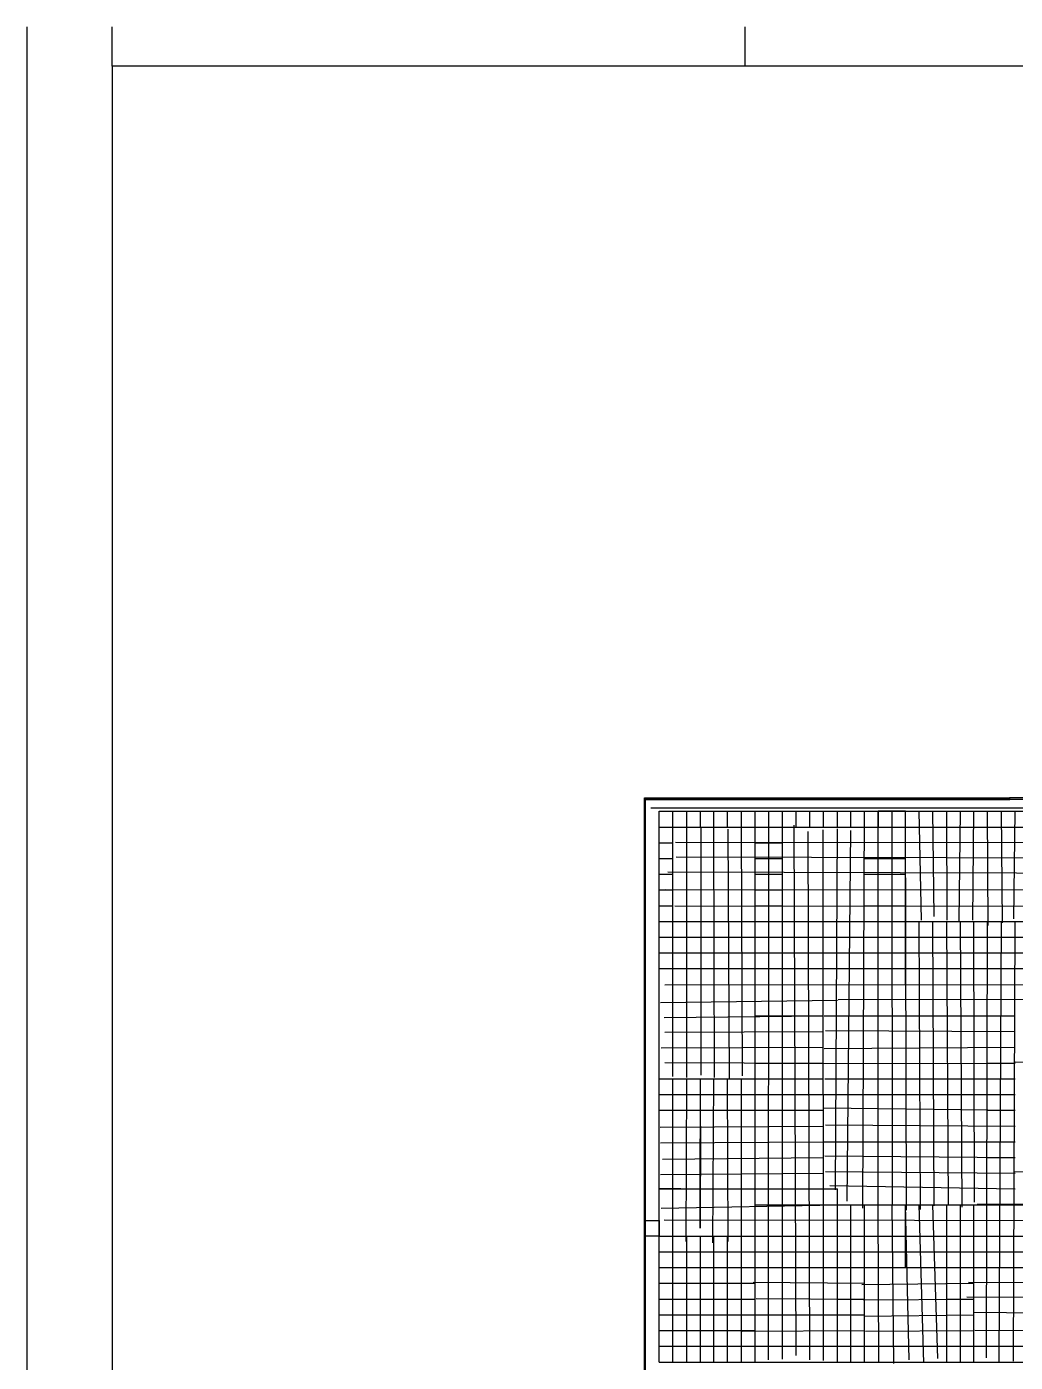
# Model space of a CAD drawing. Extents: x 0 to 5952, y 0 to 1070.
# Drawn here: x 0.1 to 239, y 701.1 to 1023.6 of the extents above; entities that cross this region are included whole.
import ezdxf

# ---------------------------------------------------------------- set-up
doc = ezdxf.new("R2010")
doc.units = 0

msp = doc.modelspace()

# ---------------------------------------------------------------- linework, layer by layer
at = {"layer": 'ARQ_MARGEM PRANCHA', "color": 210}
for points in [[(20.774632, 1014.147456), (20.774632, 9.499956)], [(2458.854069, 1014.147456), (20.774632, 1014.147456)]]:
    msp.add_lwpolyline(points, dxfattribs=at)
at = {"layer": 'ARQ_VISTA', "color": 252}
for points in [[(0.132213, 1023.647336), (0.132213, 0.00005)], [(20.774632, 1014.147456), (20.774632, 1023.647336)], [(173.66847, 1014.147456), (173.66847, 1023.647336)]]:
    msp.add_lwpolyline(points, dxfattribs=at)
at = {"layer": 'ESTANDES', "color": 10}
for points in [[(205.84834, 830.385567), (212.460087, 830.385567), (212.460087, 834.185005), (205.84834, 834.185005), (205.84834, 830.385567)], [(149.648503, 735.398392), (152.954378, 735.398392), (152.954378, 731.5989), (149.648503, 731.5989), (149.648503, 735.398392)]]:
    msp.add_lwpolyline(points, dxfattribs=at)
at = {"layer": 'MALHA', "color": 9}
for points in [[(152.938588, 701.203526), (152.938588, 834.182042)], [(152.938588, 834.182042), (391.638409, 834.182042)], [(152.938588, 701.203526), (152.938588, 834.182042)], [(156.262361, 770.177695), (156.262361, 834.182042)], [(159.58614, 830.382101), (159.58614, 834.182042)], [(162.909922, 830.382101), (162.909922, 834.182042)], [(166.146238, 830.382101), (166.146238, 834.182042)], [(169.470011, 830.382101), (169.470011, 834.182042)], [(172.79379, 830.382101), (172.79379, 834.182042)], [(176.117572, 701.203526), (176.117572, 834.182042)], [(179.296825, 701.746186), (179.441351, 834.182042)], [(182.677659, 701.890701), (182.677659, 834.182042)], [(186.001443, 830.382101), (186.001443, 834.182042)], [(189.325222, 830.382101), (189.325222, 834.182042)], [(192.648995, 830.382101), (192.648995, 834.182042)], [(195.972777, 830.382101), (195.972777, 834.182042)], [(199.209088, 830.382101), (199.209088, 834.182042)], [(202.099289, 738.339629), (202.532866, 834.182042)], [(205.856645, 738.339629), (205.856645, 834.182042)], [(209.324953, 739.351315), (209.180427, 834.182042)], [(212.416737, 792.39256), (212.416737, 834.182042)], [(212.705789, 737.90603), (212.416737, 834.182042)], [(216.318622, 807.938187), (215.740514, 834.182042)], [(219.35335, 808.805331), (219.064295, 834.182042)], [(222.5326, 807.938187), (222.388074, 834.182042)], [(225.422802, 807.64913), (225.711853, 834.182042)], [(228.659112, 807.938187), (228.948164, 834.182042)], [(232.416471, 806.637444), (232.271945, 834.182042)], [(235.884776, 807.215558), (235.595722, 834.182042)], [(238.630457, 808.227244), (238.919514, 834.182042)], [(152.938588, 830.382101), (391.638409, 830.382101)], [(159.58614, 769.888664), (159.58614, 830.138552)], [(163.054448, 770.466752), (163.054448, 830.138552)], [(166.290761, 769.888664), (166.146238, 830.138552)], [(169.903591, 769.744123), (169.614537, 829.849496)], [(173.082844, 770.322236), (172.79379, 830.283094)], [(186.001443, 702.757872), (185.567863, 830.861182)], [(189.325222, 701.746186), (188.891642, 829.271382)], [(192.648995, 701.601644), (192.50447, 829.70498)], [(195.539197, 742.777638), (195.972777, 829.994037)], [(198.341927, 740.073944), (199.209088, 829.560439)], [(152.938588, 826.582107), (156.262361, 826.582107)], [(156.862462, 826.726622), (391.638409, 826.582107)], [(176.117572, 826.582107), (182.677659, 826.582107)], [(152.938588, 822.782219), (156.262361, 822.782219)], [(157.027982, 823.215791), (353.072262, 822.680011)], [(176.117572, 822.782219), (182.677659, 822.782219)], [(202.532866, 822.782219), (212.416737, 822.782219)], [(155.00461, 819.560365), (351.539321, 818.982252)], [(152.938588, 818.982252), (156.262361, 818.982252)], [(152.938588, 818.982252), (156.262361, 818.982252)], [(176.117572, 818.982252), (182.677659, 818.982252)], [(176.117572, 818.982252), (182.677659, 818.982252)], [(202.532866, 818.982252), (212.416737, 818.982252)], [(202.532866, 818.982252), (212.416737, 818.982252)], [(152.938588, 815.192338), (156.262361, 815.192338)], [(154.550036, 815.336853), (381.054798, 815.192338)], [(176.117572, 815.192338), (182.677659, 815.192338)], [(152.938588, 811.392371), (156.262361, 811.392371)], [(156.738928, 811.392371), (352.05031, 811.18798)], [(176.117572, 811.392371), (182.677659, 811.392371)], [(202.532866, 811.392371), (212.416737, 811.392371)], [(152.938588, 807.592403), (268.658564, 807.592403)], [(152.938588, 807.592403), (268.658564, 807.592403)], [(216.029568, 738.050572), (215.740514, 807.592403)], [(219.35335, 738.917716), (219.064295, 807.592403)], [(222.821654, 739.351315), (222.388074, 807.592403)], [(226.145433, 738.628685), (225.711853, 807.592403)], [(229.092692, 739.784887), (228.948164, 807.592403)], [(231.965357, 702.235585), (232.271945, 807.592403)], [(235.084743, 701.315815), (235.595722, 807.592403)], [(238.510707, 701.418023), (238.919514, 807.592403)], [(152.938588, 803.792462), (271.982361, 803.792462)], [(152.938588, 799.992495), (391.638409, 799.992495)], [(152.938588, 796.192501), (391.638409, 796.192501)], [(152.938588, 796.192501), (391.638409, 796.192501)], [(154.294054, 792.248044), (391.638409, 792.39256)], [(153.282368, 788.014452), (195.972777, 788.592566)], [(196.140295, 788.737081), (286.440526, 788.796956)], [(154.149526, 784.359079), (192.648995, 784.792651)], [(176.117572, 784.792651), (192.648995, 784.792651)], [(192.816183, 784.792651), (238.919514, 784.792651)], [(232.271945, 784.792651), (238.919514, 784.792651)], [(154.294054, 780.848142), (192.648995, 780.992657)], [(193.105237, 781.281714), (238.919514, 780.992657)], [(153.426897, 777.048201), (192.648995, 777.192716)], [(192.816183, 776.903659), (238.919514, 777.192716)], [(154.294054, 773.537237), (192.648995, 773.392722)], [(176.117572, 773.392722), (192.648995, 773.392722)], [(192.527131, 773.248207), (238.919514, 773.392722)], [(232.271945, 773.392722), (238.919514, 773.392722)], [(238.890489, 773.699321), (361.19959, 773.392722)], [(152.938588, 769.592781), (192.648995, 769.592781)], [(156.262361, 730.732867), (156.262361, 769.592781)], [(159.441617, 730.299295), (159.58614, 769.592781)], [(162.909922, 758.192931), (162.848951, 733.939058), (162.846835, 733.491383), (162.845776, 733.491383), (162.846305, 734.68034), (162.855619, 740.750879), (162.909816, 769.593125)], [(165.857183, 730.010238), (166.146238, 769.592781)], [(169.614537, 730.299295), (169.470011, 769.592781)], [(172.79379, 730.877383), (172.79379, 769.592781)], [(192.960709, 769.592781), (238.919514, 769.592781)], [(152.938588, 765.79284), (238.919514, 765.79284)], [(152.938588, 761.992899), (192.648995, 761.992899)], [(192.671657, 762.571013), (238.919514, 761.992899)], [(232.271945, 761.992899), (238.919514, 761.992899)], [(153.137842, 757.903875), (192.648995, 758.192931)], [(193.105237, 758.481988), (238.919514, 758.192931)], [(153.282368, 754.103881), (192.648995, 754.392937)], [(192.671657, 754.392937), (238.919514, 754.392937)], [(153.715948, 750.159398), (192.648995, 750.59297)], [(192.960709, 751.026542), (238.919514, 750.59297)], [(232.271945, 750.59297), (238.919514, 750.59297)], [(153.282368, 746.503946), (192.648995, 746.793002)], [(193.105237, 747.226575), (238.919514, 746.793002)], [(278.542459, 746.793002), (238.788307, 747.099601)], [(158.196272, 742.993035), (153.263281, 742.993035), (153.054565, 742.993035), (153.202909, 742.993035), (154.46525, 742.993035), (168.521322, 742.993035), (195.972777, 742.993035)], [(194.116923, 743.860206), (238.919514, 742.993035)], [(195.972777, 701.203526), (195.972777, 742.993035)], [(195.972777, 724.003278), (195.972777, 742.993035)], [(153.426897, 738.32595), (195.972777, 739.19312)], [(176.117572, 739.19312), (278.542459, 739.19312)], [(176.117572, 739.19312), (278.542459, 739.19312)], [(199.209088, 701.203526), (199.209088, 739.19312)], [(202.532866, 701.203526), (202.532866, 739.19312)], [(206.001174, 701.312587), (205.856645, 739.19312)], [(209.614007, 700.879015), (209.180427, 739.19312)], [(212.416737, 724.003278), (212.416737, 739.19312)], [(213.283895, 701.746186), (212.416737, 739.19312)], [(216.896728, 701.023557), (215.740514, 739.19312)], [(220.22051, 702.035243), (219.064295, 739.19312)], [(222.388074, 701.203526), (222.388074, 739.19312)], [(225.711853, 701.203526), (225.711853, 739.19312)], [(228.948164, 701.203526), (228.948164, 739.19312)], [(229.746397, 739.332661), (256.249171, 739.332661)], [(154.149526, 735.547696), (335.484583, 735.258665)], [(152.938588, 731.603213), (278.542459, 731.603213)], [(156.262361, 701.203526), (156.262361, 731.603213)], [(159.58614, 701.203526), (159.58614, 731.603213)], [(162.909922, 701.203526), (162.909922, 731.603213)], [(166.146238, 701.203526), (166.146238, 731.603213)], [(169.470011, 701.203526), (169.470011, 731.603213)], [(172.79379, 701.203526), (172.79379, 731.603213)], [(152.938588, 727.803246), (324.900416, 727.803246)], [(152.938588, 727.803246), (291.837569, 727.803246)], [(152.938588, 724.003278), (278.542459, 724.003278)], [(152.938588, 720.203363), (176.117572, 720.203363)], [(175.594526, 720.49242), (202.532866, 720.203363)], [(201.865297, 719.914307), (228.948164, 720.203363)], [(227.648855, 720.509962), (291.837569, 720.203363)], [(152.938588, 716.40337), (176.117572, 716.40337)], [(152.938588, 716.40337), (176.117572, 716.40337)], [(176.31716, 716.547885), (202.532866, 716.40337)], [(195.972777, 716.40337), (202.532866, 716.40337)], [(202.298877, 716.258854), (228.948164, 716.40337)], [(222.388074, 716.40337), (228.948164, 716.40337)], [(227.240072, 716.914359), (333.805672, 716.547885)], [(228.977398, 713.2166), (291.837569, 712.603428)], [(152.938588, 712.603428), (176.117572, 712.603428)], [(175.305471, 712.603428), (202.532866, 712.603428)], [(202.443403, 712.314372), (228.948164, 712.603428)], [(152.938588, 708.803434), (176.117572, 708.803434)], [(172.993045, 708.658919), (202.532866, 708.803434)], [(202.732457, 708.658919), (228.948164, 708.803434)], [(229.181791, 708.905643), (361.19959, 708.803434)], [(152.938588, 705.003493), (176.117572, 705.003493)], [(152.938588, 705.003493), (361.19959, 705.003493)], [(195.972777, 705.003493), (202.532866, 705.003493)], [(222.388074, 705.003493), (228.948164, 705.003493)], [(152.938588, 701.203526), (361.19959, 701.203526)]]:
    msp.add_lwpolyline(points, dxfattribs=at)
at = {"layer": 'PAVILHÃ\x83O', "color": 7}
for points in [[(149.352403, 748.884002), (149.352403, 837.419083)], [(149.352403, 837.419083), (237.607473, 837.419083)], [(149.439874, 837.22808), (237.607473, 837.22808)], [(149.439874, 558.725086), (149.439874, 837.22808)], [(149.614803, 837.037078), (237.607473, 837.037078)], [(149.614803, 748.884002), (149.614803, 837.037078)], [(171.481771, 837.037078), (171.481771, 837.419083)], [(171.481771, 837.037078), (171.481771, 837.419083)], [(188.0132, 837.037078), (188.0132, 837.419083)], [(188.0132, 837.037078), (188.0132, 837.419083)], [(204.544629, 837.037078), (204.544629, 837.419083)], [(221.076058, 837.037078), (221.076058, 837.419083)], [(258.246402, 837.414559), (237.584719, 837.414559)], [(258.246402, 837.034644), (237.584719, 837.034644)], [(237.607473, 837.037078), (237.607473, 837.419083)], [(150.926828, 835.036566), (257.812566, 835.036566)], [(149.614803, 811.955324), (149.352403, 811.955324)], [(149.614803, 792.965567), (149.352403, 792.965567)], [(149.614803, 773.965756), (149.352403, 773.965756)], [(149.352403, 558.534081), (149.352403, 748.884002)], [(149.614803, 558.916062), (149.614803, 748.884002)]]:
    msp.add_lwpolyline(points, dxfattribs=at)

doc.saveas('drawing.dxf')
